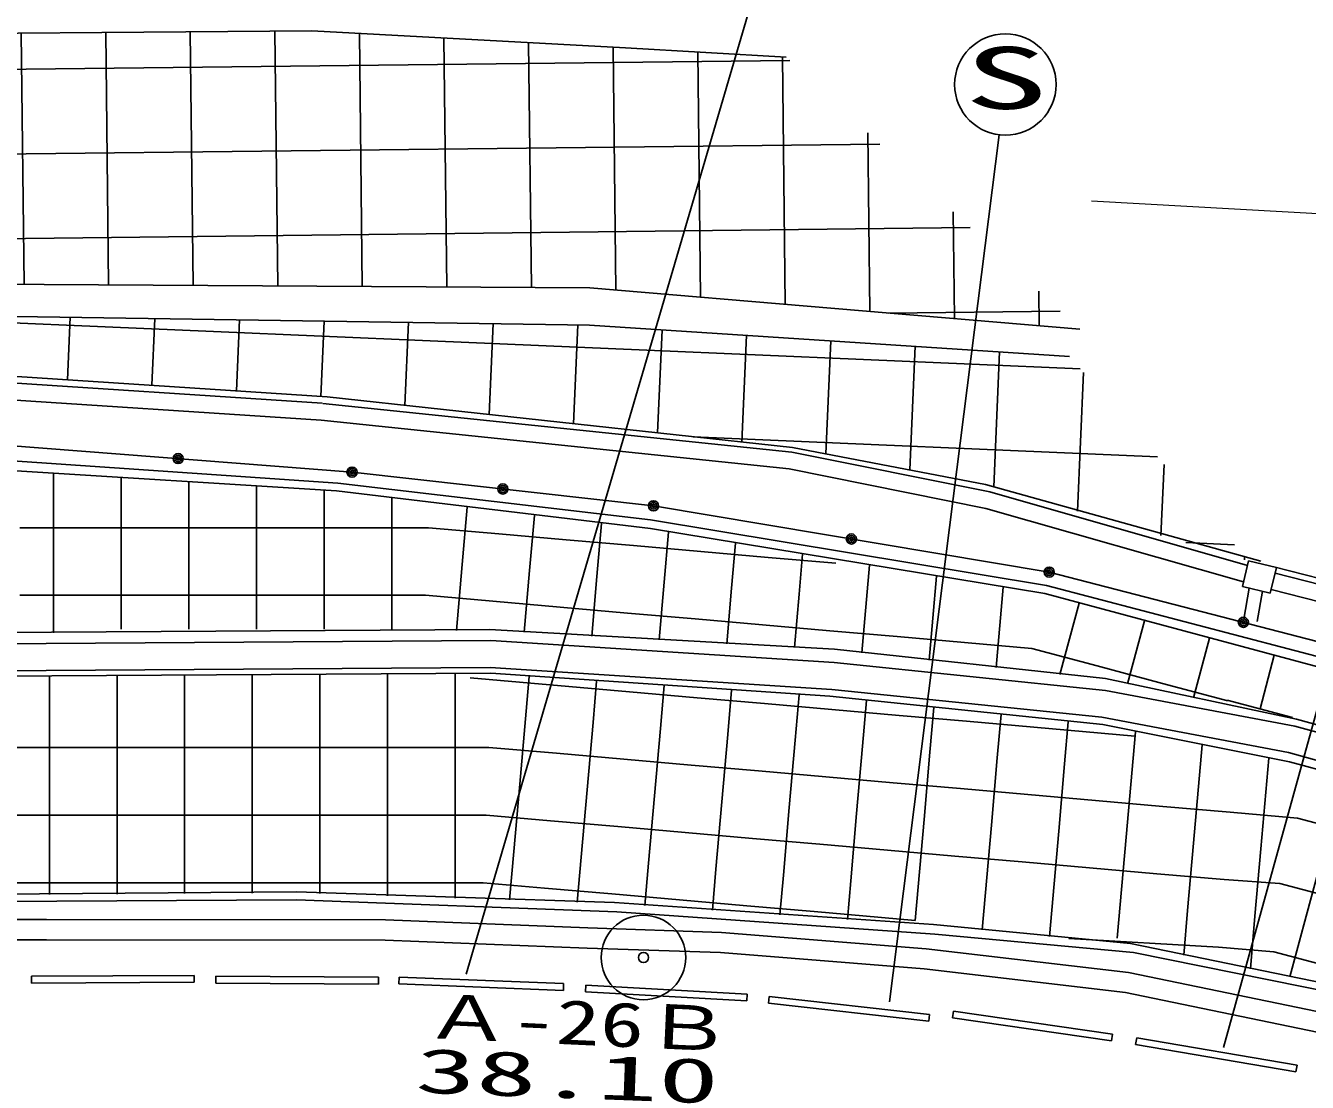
# Model space of a CAD drawing. Units: millimetres, scale not verified. Extents: x 40000 to 680000, y 20000 to 380000.
# Drawn here: x 446538 to 484440, y 285018 to 316265 of the extents above; entities that cross this region are included whole.
import ezdxf
from ezdxf.enums import TextEntityAlignment as Align

# ---------------------------------------------------------------- set-up
doc = ezdxf.new("R2010")
doc.units = ezdxf.units.MM
doc.header["$LTSCALE"] = 1000
for name, color, linetype, lineweight in [('M-BGD', 7, 'Continuous', 25), ('M-BMK-SRVR', 3, 'Continuous', 25), ('M-STR-HTXT', 7, 'Continuous', 13), ('M-STR-STRC', 7, 'Continuous', 25)]:
    doc.layers.add(name, color=color, linetype=linetype, lineweight=lineweight)
doc.styles.add('ＭＳ ゴシック', font='')
doc.styles.get('ＭＳ ゴシック').set_extended_font_data('MS Gothic')

msp = doc.modelspace()

# ---------------------------------------------------------------- hatches: boundary and pattern name
at = {"layer": 'M-BGD'}
h = msp.add_hatch(dxfattribs=at)
h.set_pattern_fill('USER', color=256, style=0, pattern_type=2)
h.set_pattern_definition([(180.651, (433776, 327330), (28.41, -2499.84), []), (90.651, (433776, 327330), (-2499.84, -28.41), [])])
h.paths.add_polyline_path([(428719, 314977), (440095, 315991), (455003, 316112), (469025, 315334), (477709, 307290), (463220, 308508), (445456, 308620), (429882, 308443)])
h = msp.add_hatch(dxfattribs=at)
h.set_pattern_fill('USER', color=256, style=0, pattern_type=2)
h.set_pattern_definition([(177.5263, (431227, 328143), (-107.9, -2497.67), []), (87.5263, (431227, 328143), (-2497.67, 107.9), [])])
h.paths.add_polyline_path([(422630, 307753), (425821, 307465), (428769, 307338), (445580, 307678), (463208, 307412), (477403, 306485), (482703, 300438), (474919, 302701), (469214, 303790), (455451, 305288), (445067, 305973), (429687, 306637), (425821, 307062)])

# ---------------------------------------------------------------- linework, layer by layer
for p, q in [((455451, 305288), (469215, 303790)), ((455329, 305095), (469197, 303657)), ((455278, 304598), (469121, 303162)), ((456190, 303063), (445906, 303863)), ((469197, 303657), (475055, 302476)), ((469215, 303790), (474919, 302701)), ((445862, 303419), (455769, 302734)), ((445947, 303120), (455731, 302506)), ((447363, 303010), (447363, 300420)), ((449363, 302884), (449363, 300420)), ((465106, 302068), (456190, 303063)), ((469121, 303162), (474937, 301989)), ((451363, 302759), (451363, 300420)), ((453363, 302633), (453363, 300420)), ((455363, 302530), (455363, 300420)), ((455731, 302506), (465017, 301394)), ((455769, 302734), (465021, 301655)), ((474919, 302701), (483066, 300431)), ((475055, 302476), (482672, 300302)), ((457363, 302291), (457363, 300420)), ((459595, 302023), (459447, 300329)), ((461582, 301785), (461439, 300155)), ((476808, 300107), (465106, 302068)), ((474937, 301989), (482556, 299815)), ((446363, 301420), (448363, 301420)), ((448363, 301420), (450363, 301420)), ((450363, 301420), (452363, 301420)), ((452363, 301420), (454363, 301420)), ((454363, 301420), (456363, 301420)), ((456363, 301420), (458451, 301420)), ((458451, 301420), (460530, 301238)), ((463568, 301547), (463431, 299980)), ((465017, 301394), (476681, 299475)), ((465021, 301655), (476722, 299715)), ((460530, 301238), (462522, 301064)), ((462522, 301064), (464515, 300889)), ((465553, 301286), (465424, 299806)), ((467532, 300961), (467416, 299632)), ((464515, 300889), (466507, 300715)), ((466507, 300715), (468500, 300541)), ((469512, 300635), (469409, 299457)), ((447363, 300420), (447363, 298307)), ((449363, 300420), (449363, 298420)), ((451363, 300420), (451363, 298420)), ((453363, 300420), (453363, 298420)), ((455363, 300420), (455363, 298420)), ((457363, 300420), (457363, 298420)), ((459447, 300329), (459276, 298381)), ((468500, 300541), (470492, 300366)), ((471491, 300310), (471264, 297721)), ((482704, 300438), (482525, 299680)), ((483524, 300245), (482704, 300438)), ((483345, 299486), (483524, 300245)), ((483451, 300264), (491304, 298239)), ((461439, 300155), (461279, 298331)), ((463431, 299980), (463277, 298217)), ((473470, 299984), (473253, 297505)), ((488289, 297137), (476808, 300107)), ((483484, 300075), (491353, 298075)), ((465424, 299806), (465275, 298103)), ((467416, 299632), (467272, 297989)), ((469409, 299457), (469270, 297875)), ((475449, 299659), (475242, 297288)), ((476681, 299475), (487961, 296444)), ((476722, 299715), (487977, 296759)), ((482525, 299680), (483345, 299486)), ((482719, 299634), (482561, 298714)), ((483109, 299542), (482955, 298646)), ((483369, 299588), (491199, 297598)), ((446363, 299420), (448363, 299420)), ((448363, 299420), (450363, 299420)), ((450363, 299420), (452363, 299420)), ((452363, 299420), (454363, 299420)), ((454363, 299420), (456363, 299420)), ((456363, 299420), (458363, 299420)), ((458363, 299420), (460356, 299246)), ((460356, 299246), (462348, 299071)), ((462348, 299071), (464340, 298897)), ((477688, 299188), (477124, 297083)), ((464340, 298897), (466333, 298723)), ((466333, 298723), (468325, 298548)), ((460260, 298411), (435396, 298256)), ((470461, 297829), (460260, 298411)), ((468325, 298548), (470318, 298374)), ((470318, 298374), (472310, 298200)), ((479620, 298669), (479119, 296801)), ((435727, 297916), (460294, 298083)), ((460294, 298083), (470445, 297434)), ((472310, 298200), (474302, 298025)), ((474302, 298025), (476295, 297851)), ((481551, 298150), (481078, 296384)), ((478472, 296957), (470461, 297829)), ((476295, 297851), (478227, 297333)), ((483458, 297654), (483040, 296060)), ((435745, 297116), (460271, 297283)), ((460271, 297283), (470379, 296637)), ((470445, 297434), (478475, 296608)), ((478227, 297333), (480158, 296816)), ((435774, 296976), (460295, 297117)), ((447240, 297018), (447240, 293923)), ((449240, 297030), (449240, 293923)), ((451240, 297041), (451240, 293923)), ((453240, 297053), (453240, 293923)), ((455240, 297064), (455240, 293923)), ((457240, 297076), (457240, 293923)), ((459240, 297087), (459240, 293923)), ((459683, 296980), (464399, 296567)), ((460295, 297117), (470317, 296441)), ((461424, 297019), (461149, 293839)), ((463423, 296884), (463316, 295658)), ((484123, 295754), (478472, 296957)), ((480158, 296816), (482090, 296298)), ((464399, 296567), (466392, 296392)), ((465419, 296750), (465308, 295483)), ((467415, 296615), (467301, 295309)), ((469411, 296481), (469293, 295135)), ((470317, 296441), (478396, 295597)), ((470379, 296637), (478360, 295816)), ((478475, 296608), (484065, 295551)), ((466392, 296392), (468384, 296218)), ((468384, 296218), (470377, 296044)), ((470377, 296044), (472369, 295869)), ((471403, 296307), (471286, 294960)), ((473393, 296099), (473278, 294786)), ((482065, 296322), (483997, 295804)), ((463316, 295658), (463142, 293665)), ((472369, 295869), (474361, 295695)), ((474361, 295695), (476354, 295521)), ((475382, 295891), (475270, 294612)), ((477372, 295683), (477263, 294437)), ((478360, 295816), (483884, 294771)), ((491657, 293716), (484123, 295754)), ((465308, 295483), (465134, 293491)), ((467301, 295309), (467127, 293316)), ((476354, 295521), (479342, 295259)), ((478396, 295597), (483914, 294499)), ((479354, 295388), (479081, 292271)), ((484065, 295551), (491482, 293511)), ((446240, 294923), (448240, 294923)), ((448240, 294923), (450240, 294923)), ((450240, 294923), (452240, 294923)), ((452240, 294923), (454240, 294923)), ((454240, 294923), (456240, 294923)), ((456240, 294923), (458240, 294923)), ((458240, 294923), (460240, 294923)), ((460240, 294923), (462233, 294748)), ((469293, 295135), (469119, 293142)), ((471286, 294960), (471111, 292968)), ((481327, 294995), (481073, 292096)), ((462233, 294748), (464225, 294574)), ((464225, 294574), (466218, 294400)), ((473278, 294786), (473104, 292794)), ((475270, 294612), (475096, 292619)), ((483300, 294602), (483066, 291922)), ((483884, 294771), (491236, 292749)), ((466218, 294400), (468210, 294226)), ((468210, 294226), (470202, 294051)), ((477263, 294437), (477089, 292445)), ((483914, 294499), (491149, 292528)), ((447240, 293923), (447240, 291923)), ((449240, 293923), (449240, 291923)), ((451240, 293923), (451240, 291923)), ((453240, 293923), (453240, 291923)), ((455240, 293923), (455240, 291923)), ((457240, 293923), (457240, 291923)), ((459240, 293923), (459240, 291923)), ((461149, 293839), (460975, 291847)), ((470202, 294051), (472195, 293877)), ((472195, 293877), (474187, 293703)), ((463142, 293665), (462967, 291673)), ((465134, 293491), (464960, 291498)), ((474187, 293703), (476179, 293528)), ((476179, 293528), (478172, 293354)), ((467127, 293316), (466952, 291324)), ((469119, 293142), (468945, 291150)), ((478172, 293354), (480164, 293180)), ((480164, 293180), (482157, 293005)), ((482157, 293005), (484149, 292831)), ((446240, 292923), (448240, 292923)), ((448240, 292923), (450240, 292923)), ((450240, 292923), (452240, 292923)), ((452240, 292923), (454240, 292923)), ((454240, 292923), (456240, 292923)), ((456240, 292923), (458240, 292923)), ((458240, 292923), (460153, 292923)), ((460153, 292923), (462058, 292756)), ((462058, 292756), (464051, 292582)), ((471111, 292968), (470937, 290975)), ((473104, 292794), (472842, 289805)), ((475096, 292619), (474825, 289525)), ((484149, 292831), (486081, 292313)), ((464051, 292582), (466043, 292407)), ((466043, 292407), (468036, 292233)), ((468036, 292233), (470028, 292059)), ((477089, 292445), (476816, 289332)), ((479081, 292271), (478819, 289282)), ((447240, 291923), (447240, 290574)), ((449240, 291923), (449240, 290588)), ((451240, 291923), (451240, 290602)), ((453240, 291923), (453240, 290616)), ((455240, 291923), (455240, 290602)), ((457240, 291923), (457240, 290535)), ((459240, 291923), (459240, 290468)), ((470028, 292059), (472020, 291885)), ((472020, 291885), (474013, 291710)), ((481073, 292096), (480899, 290104)), ((483066, 291922), (482891, 289930)), ((460975, 291847), (460850, 290414)), ((462967, 291673), (462851, 290347)), ((464960, 291498), (464851, 290249)), ((474013, 291710), (476005, 291536)), ((476005, 291536), (477998, 291362)), ((484856, 291606), (484338, 289674)), ((466952, 291324), (466846, 290112)), ((468945, 291150), (468842, 289975)), ((477998, 291362), (479990, 291187)), ((479990, 291187), (481982, 291013)), ((446240, 290923), (448240, 290923)), ((448240, 290923), (450240, 290923)), ((450240, 290923), (452240, 290923)), ((452240, 290923), (454240, 290923)), ((454240, 290923), (456240, 290923)), ((456240, 290923), (458240, 290923)), ((458240, 290923), (460066, 290923)), ((460066, 290923), (461884, 290764)), ((461884, 290764), (463877, 290589)), ((470937, 290975), (470838, 289838)), ((481982, 291013), (483631, 290899)), ((483631, 290899), (485563, 290382)), ((454543, 290648), (444972, 290581)), ((454547, 290413), (445043, 290362)), ((463954, 290332), (454543, 290648)), ((464023, 290064), (454547, 290413)), ((463877, 290589), (465869, 290415)), ((465869, 290415), (467861, 290241)), ((473385, 289685), (463954, 290332)), ((473426, 289397), (464023, 290064)), ((467861, 290241), (469854, 290066)), ((469854, 290066), (472842, 289805)), ((480899, 290104), (480783, 288781)), ((439192, 289843), (447154, 289833)), ((447154, 289833), (457177, 289821)), ((457177, 289821), (463165, 289591)), ((467117, 289454), (463163, 289591)), ((479213, 289122), (473385, 289685)), ((482891, 289930), (482756, 288377)), ((484338, 289674), (483926, 288137)), ((439200, 289243), (447153, 289233)), ((447153, 289233), (457165, 289221)), ((457165, 289221), (463142, 288991)), ((473172, 288968), (467117, 289454)), ((473426, 289397), (479296, 288857)), ((477384, 289277), (481808, 289021)), ((467083, 288855), (463142, 288991)), ((473113, 288371), (467083, 288855)), ((479155, 288264), (473172, 288968)), ((489094, 287095), (479213, 289122)), ((479296, 288857), (489267, 286853)), ((481808, 289021), (483444, 288881)), ((483444, 288881), (485046, 288450)), ((451521, 288178), (446713, 288156)), ((446713, 288156), (446714, 287956)), ((451522, 287978), (451521, 288178)), ((452163, 288155), (452162, 287955)), ((456972, 288125), (452163, 288155)), ((456970, 287925), (456972, 288125)), ((457585, 288131), (457577, 287931)), ((462448, 287937), (457585, 288131)), ((479059, 287672), (473113, 288371)), ((488995, 286234), (479155, 288264)), ((446714, 287956), (451522, 287978)), ((452162, 287955), (456970, 287925)), ((457577, 287931), (462440, 287737)), ((462440, 287737), (462448, 287937)), ((463104, 287897), (463093, 287697)), ((463093, 287697), (467864, 287429)), ((467876, 287629), (463104, 287897)), ((467864, 287429), (467876, 287629)), ((468527, 287554), (468505, 287356)), ((468505, 287356), (473248, 286831)), ((473270, 287030), (468527, 287554)), ((488864, 285648), (479059, 287672)), ((473248, 286831), (473270, 287030)), ((473947, 286922), (473976, 287120)), ((478649, 286247), (473947, 286922)), ((473976, 287120), (478678, 286445)), ((478678, 286445), (478649, 286247)), ((479361, 286137), (479395, 286334)), ((479395, 286334), (484134, 285531)), ((484101, 285334), (479361, 286137)), ((484134, 285531), (484101, 285334))]:
    msp.add_line(p, q, dxfattribs=at)
for points in [[(428719, 314977), (440095, 315991), (455003, 316112), (464277, 315613), (469025, 315334)], [(415989, 310822), (421904, 307860), (425785, 306865), (429671, 306438), (445056, 305773), (455310, 305097)], [(415765, 310375), (421728, 307389), (425696, 306372), (429633, 305939), (445029, 305274), (455277, 304598)], [(428791, 308279), (445456, 308620), (463220, 308508), (477709, 307290)], [(477403, 306485), (463208, 307412), (445580, 307678), (428769, 307338), (425821, 307465), (422630, 307753), (428791, 308279)], [(422630, 307753), (425821, 307062), (429687, 306637), (445067, 305973), (455451, 305288)]]:
    msp.add_lwpolyline(points, dxfattribs=at)
for centre, radius in [((451048, 303463), 150), ((451048, 303463), 100), ((451048, 303463), 50), ((456190, 303063), 150), ((456190, 303063), 100), ((456190, 303063), 50), ((460648, 302565), 150), ((460648, 302565), 100), ((460648, 302565), 50), ((465106, 302068), 150), ((465106, 302068), 100), ((465106, 302068), 50), ((470957, 301087), 150), ((470957, 301087), 100), ((470957, 301087), 50), ((476808, 300107), 150), ((476808, 300107), 100), ((476808, 300107), 50), ((482549, 298622), 150), ((482549, 298622), 100), ((482549, 298622), 50)]:
    msp.add_circle(centre, radius, dxfattribs=at)
at = {"layer": 'M-BMK-SRVR'}
for radius in [1250, 150]:
    msp.add_circle((464807, 288711), radius, dxfattribs=at)
at = {"layer": 'M-STR-HTXT'}
msp.add_line((489595, 310426), (478061, 311070), dxfattribs=at)
at = {"layer": 'M-STR-STRC'}
for p, q in [((459570, 288222), (468004, 316959)), ((472081, 287395), (475322, 313037)), ((481962, 286046), (486639, 302970))]:
    msp.add_line(p, q, dxfattribs=at)
msp.add_circle((475510, 314525), 1500, dxfattribs=at)

# ---------------------------------------------------------------- texts
at = {"layer": 'M-BMK-SRVR', "style": 'ＭＳ ゴシック'}
for s, rotation, width, p in [('Ａ-26Ｂ', 357.417, 1.45, (458270, 285940)), ('38.10', 357.898, 2, (458029, 284323))]:
    msp.add_text(s, height=1320, rotation=rotation, dxfattribs=dict(at, width=width)).set_placement(p, align=Align.BOTTOM_LEFT)
at = {"layer": 'M-STR-STRC', "style": 'ＭＳ ゴシック', "width": 2}
msp.add_text('S', height=1833, dxfattribs=at).set_placement((474286, 313252), align=Align.BOTTOM_LEFT)

doc.saveas('drawing.dxf')
